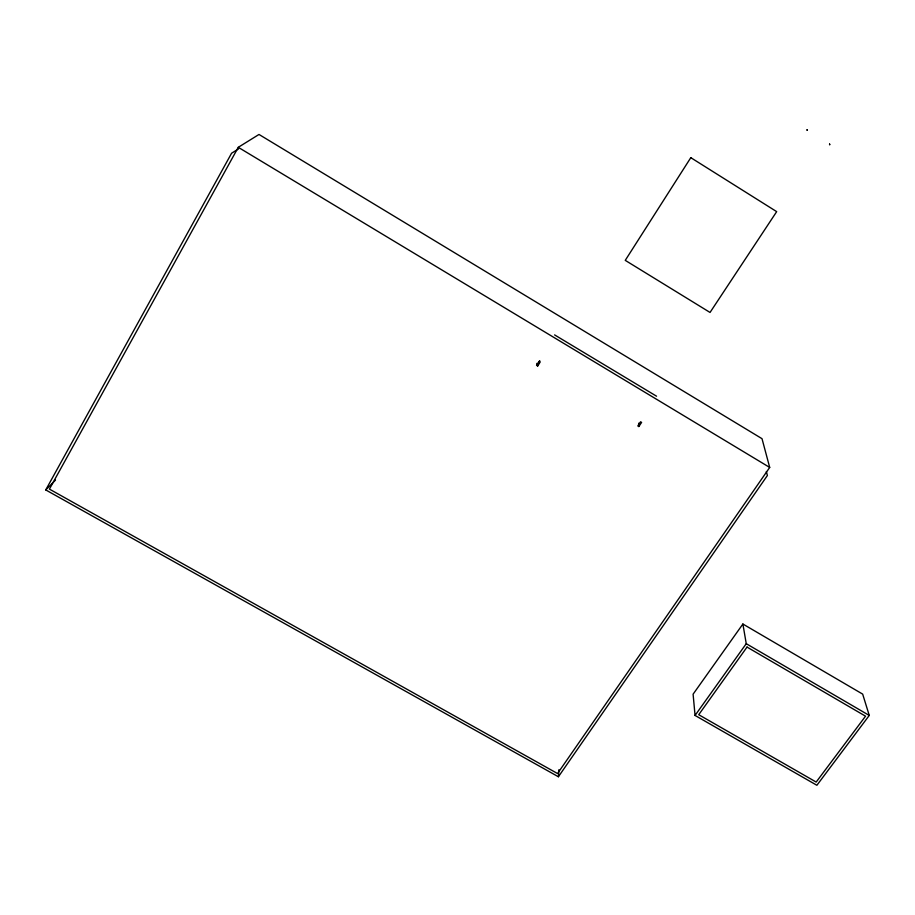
<?xml version="1.0" encoding="UTF-8"?>
<svg xmlns="http://www.w3.org/2000/svg" width="915" height="915" viewBox="0 0 915 915"><rect width="100%" height="100%" fill="white"/><g stroke="black" fill="none" stroke-linecap="round" stroke-linejoin="round"><path stroke-width="1.37" d="M238.598 148.859L231.575 153.24L45.75 489.925L558.402 776.755L558.905 769.732M554.593 334.901L656.57 396.218M536.968 363.324L536.59 365.337L537.677 365.977L539.724 360.704M238.277 147.315L49.421 489.113L557.532 773.541L769.698 467.439L762.012 438.685L259.002 134.459L238.277 147.315L769.698 467.439M536.59 365.337L539.118 361.345L540.205 361.997L537.677 365.977M638.853 426.55L641.598 422.398L640.557 421.781L637.812 425.933L638.853 426.55L638.739 423.176M558.402 776.755L767.388 475.514L766.358 471.545M742.889 624.03L693.101 694.176L695.057 715.45L816.889 785.276L869.25 715.438L862.673 694.119L742.889 624.03L746.251 643.691L695.057 715.45M45.75 489.925L55.506 480.089M746.251 643.691L869.25 715.438M690.802 157.666L625.254 260.363L710.04 312.45L776.675 211.639L690.802 157.666M807.11 129.724L807.224 130.33L807.11 129.724M829.585 144.078L829.699 144.684L829.585 144.078M747.017 647.077L698.728 714.707L816.18 782.062L865.533 716.182L747.017 647.077"/></g></svg>
